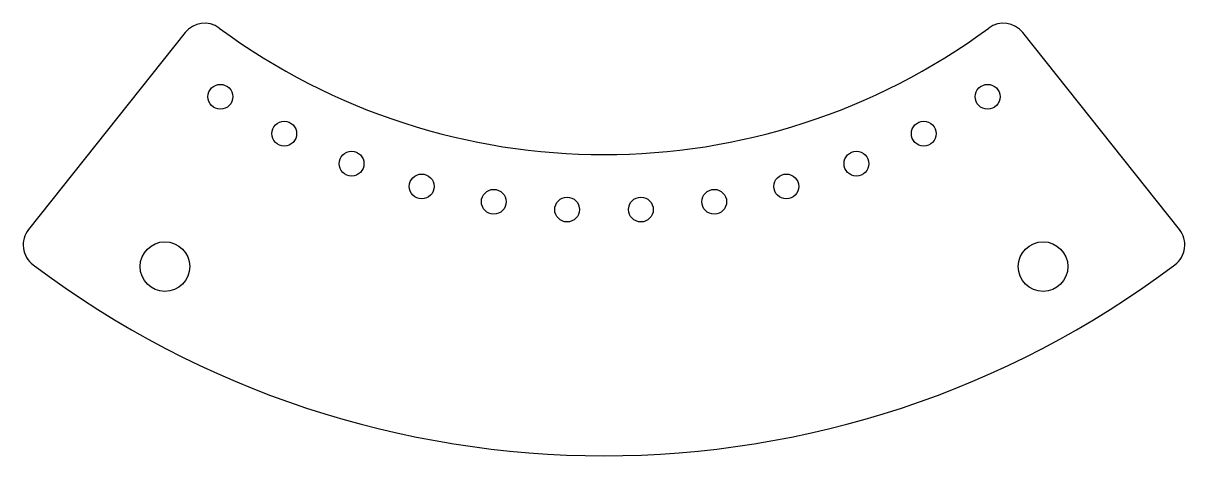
# Model space of a CAD drawing. Header units: millimetres. Extents: x -23.4 to 23.4, y -38.2 to -20.8.
import ezdxf

# ---------------------------------------------------------------- set-up
doc = ezdxf.new("R2010")
doc.units = ezdxf.units.MM

msp = doc.modelspace()

# ---------------------------------------------------------------- linework, layer by layer
at = {"color": 7, "linetype": 'Continuous', "lineweight": 25}
for p, q in [((-16.874, -21.214), (-23.18, -29.142)), ((23.18, -29.142), (16.874, -21.214))]:
    msp.add_line(p, q, dxfattribs=at)
for centre, radius in [((-15.454, -23.797), 0.5), ((15.454, -23.797), 0.5), ((-12.882, -25.282), 0.5), ((12.882, -25.282), 0.5), ((-10.169, -26.49), 0.5), ((10.169, -26.49), 0.5), ((-7.344, -27.408), 0.5), ((7.344, -27.408), 0.5), ((-4.439, -28.026), 0.5), ((4.439, -28.026), 0.5), ((-1.485, -28.336), 0.5), ((1.485, -28.336), 0.5), ((-17.688, -30.636), 1), ((17.688, -30.636), 1)]:
    msp.add_circle(centre, radius, dxfattribs=at)
for centre, radius, start, end in [((-16.092, -21.836), 1, 53.6128, 141.5), ((0, 0), 26.125, 233.6128, 306.3872), ((16.092, -21.836), 1, 38.5, 126.3872), ((-22.398, -29.764), 1, 141.5, 233.0383), ((22.398, -29.764), 1, 306.9617, 38.5), ((0, 0), 38.25, 233.0383, 306.9617)]:
    msp.add_arc(centre, radius, start, end, dxfattribs=at)

doc.saveas('drawing.dxf')
